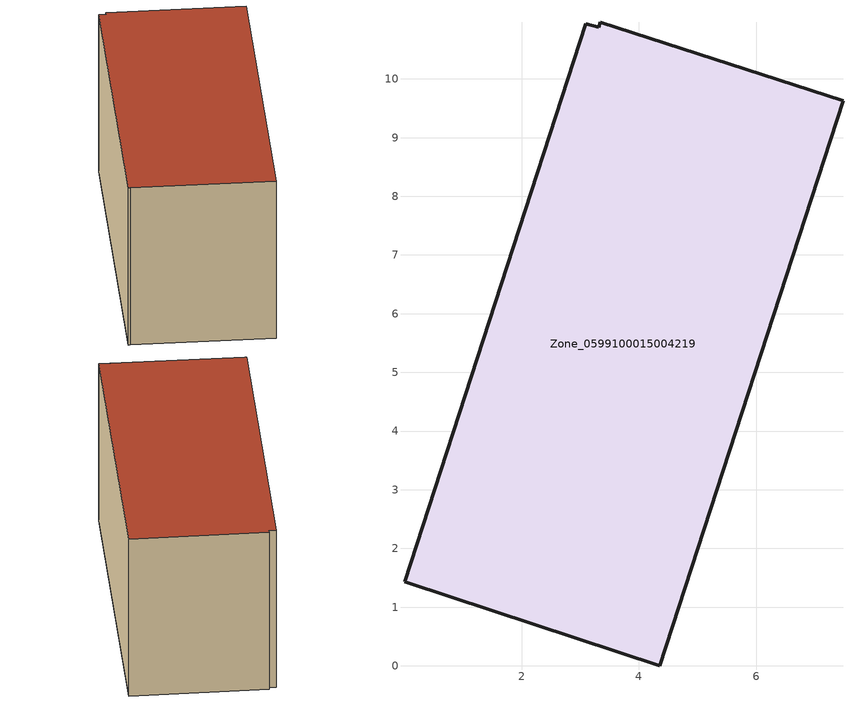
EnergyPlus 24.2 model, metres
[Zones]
Zone_0599100015004219
 floor ground (C_G): 4.35,0 0.07,1.42 0.01,1.43 3.1,10.94 3.31,10.88 3.34,10.97 7.48,9.62 z0.74
 wall outside (C_F): 7.48,9.62 3.34,10.97 3.31,10.88 3.1,10.94 0.01,1.43 0.07,1.42 4.35,0 7.48,9.62 z0.74:6.46
 roof outside (C_R): 0.07,1.42 4.35,0 7.48,9.62 3.34,10.97 3.31,10.88 3.1,10.94 0.01,1.43 z6.46
[BUILDING]
Pand.0599100015004219: North Axis=0; Terrain=City; Loads Convergence Tolerance Value=0.04; Temperature Convergence Tolerance Value=0.4; Solar Distribution=FullExterior; Maximum Number of Warmup Days=25; Minimum Number of Warmup Days=1
[Site:Location]
Rotterdam.The.Hague.AP_ZH_NLD Design_Conditions: Latitude=51.96; Longitude=4.45; Time Zone=1; Elevation=-4.5
[SITE:GROUNDTEMPERATURE:BUILDINGSURFACE]
18, 18, 18, 18, 18, 18, 18, 18, 18, 18, 18, 18
[MATERIAL] Thermal Absorptance=0.9; Solar Absorptance=0.7; Visible Absorptance=0.7
Name | Roughness | Thickness | Conductivity | Density | Specific Heat
G.TI.1965-1974 | MediumSmooth | 0.15 | 0.882353 | 540 | 1210
F.TI.1965-1974 | Rough | 0.3 | 0.697674 | 1920 | 840
R.TI.1965-1974 | MediumRough | 0.2 | 0.232558 | 1500 | 1000
[CONSTRUCTION]
C_G: G.TI.1965-1974
C_F: F.TI.1965-1974
C_R: R.TI.1965-1974
[ZONE]
Zone_0599100015004219: Type=1; Multiplier=1; Ceiling Height=Autocalculate; Volume=Autocalculate; Floor Area=autocalculate; Part of Total Floor Area=Yes
[ZONEINFILTRATION:DESIGNFLOWRATE]
Infil_Zone_0599100015004219: Zone or ZoneList or Space or SpaceList=Zone_0599100015004219; Schedule=AlwaysOn; Design Flow Rate Calculation Method=Flow/Area; Flow Rate per Floor Area=0.003; Constant Term Coefficient=1; Temperature Term Coefficient=0; Velocity Term Coefficient=0; Velocity Squared Term Coefficient=0
[HVACTEMPLATE:ZONE:IDEALLOADSAIRSYSTEM]
Zone_0599100015004219: Maximum Heating Supply Air Temperature=50; Minimum Cooling Supply Air Temperature=13; Maximum Heating Supply Air Humidity Ratio=0.0156; Minimum Cooling Supply Air Humidity Ratio=0.0077; Heating Limit=NoLimit; Cooling Limit=NoLimit; Dehumidification Control Type=ConstantSensibleHeatRatio; Cooling Sensible Heat Ratio=0.7; Dehumidification Setpoint=60; Humidification Control Type=None; Humidification Setpoint=30; Outdoor Air Method=None; Outdoor Air Flow Rate per Person=0.00944; Outdoor Air Flow Rate per Zone Floor Area=0; Outdoor Air Flow Rate per Zone=0; Demand Controlled Ventilation Type=None; Outdoor Air Economizer Type=NoEconomizer; Heat Recovery Type=None; Sensible Heat Recovery Effectiveness=0.7; Latent Heat Recovery Effectiveness=0.65
[ZONECONTROL:THERMOSTAT]
ThermostatControl_Zone_0599100015004219: Zone or ZoneList=Zone_0599100015004219; Control Type Schedule=DualSetpointControlType; Control 1=Thermostat_Zone_0599100015004219; Temperature Difference Between Cutout And Setpoint=0
[THERMOSTATSETPOINT:DUALSETPOINT]
Thermostat_Zone_0599100015004219: Heating Setpoint Temperature Schedule=HeatingSetpoint_Zone_0599100015004219; Cooling Setpoint Temperature Schedule=CoolingSetpoint_Zone_0599100015004219
[SCHEDULE:COMPACT]
HeatingSetpoint_Zone_0599100015004219: Through: 12/31, For: AllDays, Until: 24:00, 21
CoolingSetpoint_Zone_0599100015004219: Through: 12/31, For: AllDays, Until: 24:00, 24
DualSetpointControlType: Through: 12/31, For: AllDays, Until: 24:00, 4
AlwaysOn: Through: 12/31, For: AllDays, Until: 24:00, 1
